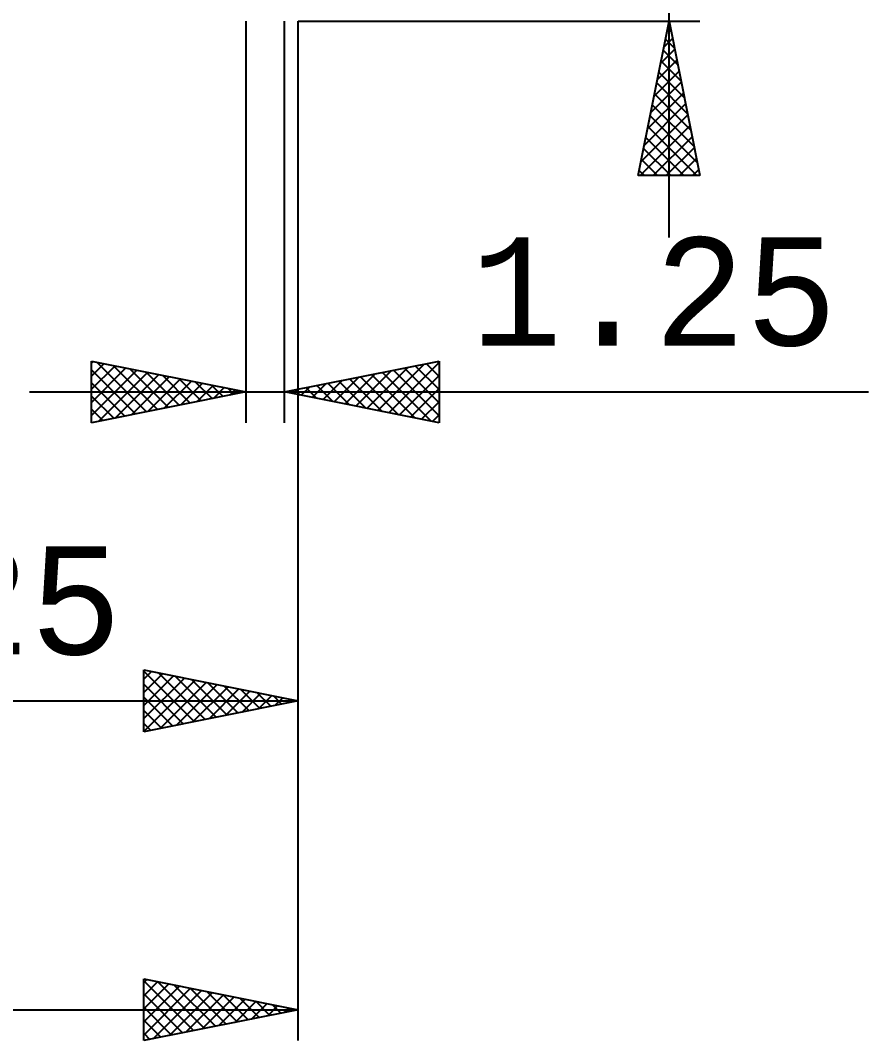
# Model space of a CAD drawing. Header units: millimetres. Extents: x -64 to 56, y -38 to 52.
# Drawn here: x 29.01 to 56.46, y -37.75 to -4.72 of the extents above; entities that cross this region are included whole.
import ezdxf
from ezdxf.enums import TextEntityAlignment as Align

# ---------------------------------------------------------------- set-up
doc = ezdxf.new("R2010")
doc.units = ezdxf.units.MM
doc.header["$LTSCALE"] = 5.3
doc.layers.add('2', color=7, linetype='CONTINUOUS')
doc.styles.get("Standard").update_dxf_attribs({"font": 'Monospac821 BT'})

msp = doc.modelspace()

# ---------------------------------------------------------------- linework, layer by layer
at = {"layer": '2', "color": 7, "linetype": 'CONTINUOUS', "lineweight": 25}
for p, q in [((50, -11.75), (50, 24.175)), ((36.307, -4.75), (36.307, -17.75)), ((37.557, -17.75), (37.557, -4.75)), ((38, -4.75), (51, -4.75)), ((38, -27.75), (38, -4.75)), ((38, -37.75), (38, -4.75)), ((49, -9.75), (50, -4.75)), ((50, -4.75), (51, -9.75)), ((49.939, -5.056), (50.041, -4.954)), ((49.954, -4.982), (50.07, -5.098)), ((49.833, -5.587), (50.112, -5.308)), ((49.883, -5.335), (50.176, -5.628)), ((49.727, -6.117), (50.182, -5.661)), ((49.812, -5.689), (50.282, -6.158)), ((49.621, -6.647), (50.253, -6.015)), ((49.742, -6.042), (50.388, -6.689)), ((49.514, -7.178), (50.324, -6.368)), ((49.671, -6.396), (50.494, -7.219)), ((49.408, -7.708), (50.394, -6.722)), ((49.6, -6.749), (50.6, -7.749)), ((49.302, -8.238), (50.465, -7.076)), ((49.529, -7.103), (50.706, -8.279)), ((49.196, -8.769), (50.536, -7.429)), ((49.459, -7.457), (50.812, -8.81)), ((49.09, -9.299), (50.607, -7.783)), ((49.388, -7.81), (50.918, -9.34)), ((49.063, -9.75), (50.677, -8.136)), ((49.317, -8.164), (50.904, -9.75)), ((49.247, -8.517), (50.479, -9.75)), ((49.488, -9.75), (50.748, -8.49)), ((49.176, -8.871), (50.055, -9.75)), ((49.912, -9.75), (50.819, -8.843)), ((49.105, -9.224), (49.631, -9.75)), ((50.336, -9.75), (50.889, -9.197)), ((50.761, -9.75), (50.96, -9.55)), ((51, -9.75), (49, -9.75)), ((49.034, -9.578), (49.207, -9.75)), ((31.308, -17.75), (31.308, -15.75)), ((31.308, -15.75), (36.307, -16.75)), ((31.308, -15.818), (31.364, -15.761)), ((31.308, -16.242), (31.718, -15.832)), ((31.483, -15.785), (33.091, -17.393)), ((37.557, -16.75), (42.557, -15.75)), ((40.575, -17.353), (42.084, -15.845)), ((40.929, -17.424), (42.557, -15.795)), ((42.138, -15.834), (42.557, -16.253)), ((42.492, -15.763), (42.557, -15.829)), ((42.557, -15.75), (42.557, -17.75)), ((31.308, -16.667), (32.071, -15.903)), ((31.308, -17.091), (32.425, -15.973)), ((31.308, -16.034), (32.738, -17.464)), ((31.308, -17.515), (32.778, -16.044)), ((31.544, -17.703), (33.132, -16.115)), ((32.013, -15.891), (33.445, -17.323)), ((32.543, -15.997), (33.798, -17.252)), ((33.074, -16.103), (34.152, -17.181)), ((39.514, -17.141), (40.493, -16.163)), ((39.868, -17.212), (41.023, -16.057)), ((40.221, -17.283), (41.553, -15.951)), ((40.724, -16.117), (42.307, -17.7)), ((41.078, -16.046), (42.557, -17.526)), ((41.431, -15.975), (42.557, -17.102)), ((41.785, -15.905), (42.557, -16.677)), ((31.308, -16.458), (32.384, -17.535)), ((32.075, -17.597), (33.486, -16.186)), ((32.605, -17.491), (33.839, -16.256)), ((33.135, -17.384), (34.193, -16.327)), ((33.604, -16.209), (34.505, -17.11)), ((33.666, -17.278), (34.546, -16.398)), ((34.134, -16.315), (34.859, -17.04)), ((34.196, -17.172), (34.9, -16.468)), ((34.665, -16.421), (35.212, -16.969)), ((38.454, -16.929), (38.902, -16.481)), ((38.807, -17), (39.432, -16.375)), ((38.956, -16.47), (39.656, -17.17)), ((39.161, -17.071), (39.962, -16.269)), ((39.31, -16.4), (40.186, -17.276)), ((39.663, -16.329), (40.716, -17.382)), ((40.017, -16.258), (41.247, -17.488)), ((40.37, -16.187), (41.777, -17.594)), ((41.282, -17.495), (42.557, -16.22)), ((29.308, -16.75), (56.458, -16.75)), ((36.307, -16.75), (31.308, -17.75)), ((34.726, -17.066), (35.253, -16.539)), ((35.195, -16.528), (35.566, -16.898)), ((35.257, -16.96), (35.607, -16.61)), ((35.725, -16.634), (35.919, -16.828)), ((35.787, -16.854), (35.96, -16.681)), ((36.256, -16.74), (36.273, -16.757)), ((42.557, -17.75), (37.557, -16.75)), ((37.747, -16.788), (37.841, -16.693)), ((37.896, -16.682), (38.065, -16.851)), ((38.1, -16.859), (38.371, -16.587)), ((38.249, -16.612), (38.595, -16.957)), ((38.603, -16.541), (39.125, -17.064)), ((41.636, -17.566), (42.557, -16.644)), ((31.308, -16.883), (32.03, -17.605)), ((41.989, -17.636), (42.557, -17.068)), ((31.308, -17.307), (31.677, -17.676)), ((42.343, -17.707), (42.557, -17.492)), ((31.308, -17.731), (31.323, -17.747)), ((33, -27.75), (33, -25.75)), ((33, -25.75), (38, -26.75)), ((33, -25.788), (34.635, -27.423)), ((33, -26.055), (33.255, -25.801)), ((33, -26.48), (33.608, -25.872)), ((33, -26.904), (33.962, -25.942)), ((33, -27.328), (34.315, -26.013)), ((33.003, -27.749), (34.669, -26.084)), ((33.483, -25.847), (34.989, -27.352)), ((34.014, -25.953), (35.343, -27.281)), ((34.544, -26.059), (35.696, -27.211)), ((33, -26.212), (34.282, -27.494)), ((33.533, -27.643), (35.022, -26.154)), ((34.064, -27.537), (35.376, -26.225)), ((34.594, -27.431), (35.729, -26.296)), ((35.074, -26.165), (36.05, -27.14)), ((35.124, -27.325), (36.083, -26.367)), ((35.605, -26.271), (36.403, -27.069)), ((36.135, -26.377), (36.757, -26.999)), ((11.75, -26.75), (38, -26.75)), ((33, -26.636), (33.928, -27.564)), ((38, -26.75), (33, -27.75)), ((35.655, -27.219), (36.436, -26.437)), ((36.185, -27.113), (36.79, -26.508)), ((36.665, -26.483), (37.11, -26.928)), ((36.715, -27.007), (37.144, -26.579)), ((37.196, -26.589), (37.464, -26.857)), ((37.246, -26.901), (37.497, -26.649)), ((37.726, -26.695), (37.817, -26.787)), ((37.776, -26.795), (37.851, -26.72)), ((33, -27.06), (33.575, -27.635)), ((33, -27.485), (33.221, -27.706)), ((33, -37.75), (33, -35.75)), ((33, -35.75), (38, -36.75)), ((33, -35.873), (33.103, -35.771)), ((33, -35.816), (34.611, -37.428)), ((33, -36.297), (33.456, -35.841)), ((33, -36.722), (33.81, -35.912)), ((33, -37.146), (34.163, -35.983)), ((33.447, -35.839), (34.965, -37.357)), ((33.978, -35.946), (35.318, -37.286)), ((33, -37.57), (34.517, -36.053)), ((33, -36.241), (34.258, -37.498)), ((33.305, -37.689), (34.87, -36.124)), ((33.836, -37.583), (35.224, -36.195)), ((34.366, -37.477), (35.577, -36.265)), ((34.508, -36.052), (35.672, -37.216)), ((35.038, -36.158), (36.026, -37.145)), ((35.569, -36.264), (36.379, -37.074)), ((34.896, -37.371), (35.931, -36.336)), ((35.427, -37.265), (36.285, -36.407)), ((35.957, -37.159), (36.638, -36.478)), ((36.099, -36.37), (36.733, -37.003)), ((36.487, -37.053), (36.992, -36.548)), ((36.629, -36.476), (37.086, -36.933)), ((37.018, -36.946), (37.345, -36.619)), ((37.16, -36.582), (37.44, -36.862)), ((10, -36.75), (38, -36.75)), ((33, -36.665), (33.904, -37.569)), ((38, -36.75), (33, -37.75)), ((37.548, -36.84), (37.699, -36.69)), ((37.69, -36.688), (37.793, -36.791)), ((33, -37.089), (33.551, -37.64)), ((33, -37.513), (33.197, -37.711))]:
    msp.add_line(p, q, dxfattribs=at)

# ---------------------------------------------------------------- texts
for s, p in [('1.25', (49.507, -15.25)), ('26.25', (24.875, -25.25))]:
    msp.add_text(s, height=3.5, dxfattribs=at).set_placement(p, align=Align.CENTER)

doc.saveas('drawing.dxf')
